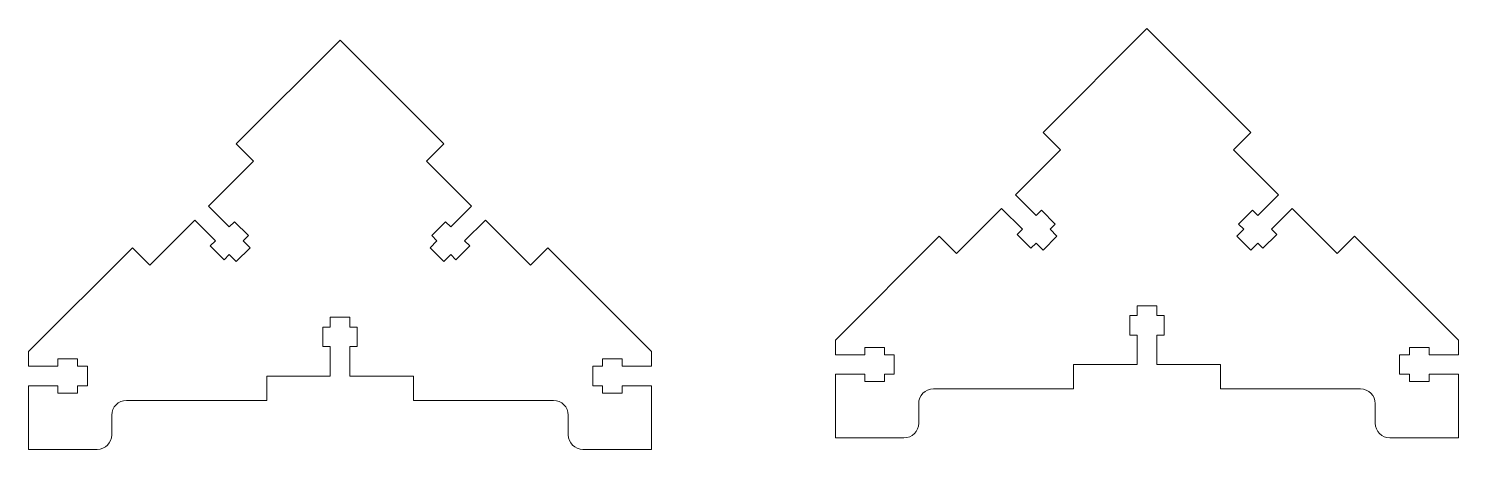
# Model space of a CAD drawing. Header units: millimetres. Extents: x 204 to 496, y 232 to 318.
import ezdxf

# ---------------------------------------------------------------- set-up
doc = ezdxf.new("R2010")
doc.units = ezdxf.units.MM

msp = doc.modelspace()

# ---------------------------------------------------------------- linework, layer by layer
at = {"color": 7, "linetype": 'Continuous', "lineweight": 15}
for p, q in [((267.52, 315.71), (246.31, 294.5)), ((288.74, 294.5), (267.52, 315.71)), ((432.39, 318.06), (411.18, 296.85)), ((453.61, 296.85), (432.39, 318.06)), ((411.18, 296.85), (414.71, 293.31)), ((450.07, 293.31), (453.61, 296.85)), ((246.31, 294.5), (249.85, 290.96)), ((285.2, 290.96), (288.74, 294.5)), ((414.71, 293.31), (405.52, 284.12)), ((459.26, 284.12), (450.07, 293.31)), ((249.85, 290.96), (240.65, 281.77)), ((294.4, 281.77), (285.2, 290.96)), ((409.76, 279.88), (405.52, 284.12)), ((459.26, 284.12), (455.02, 279.88)), ((244.9, 277.53), (240.65, 281.77)), ((294.4, 281.77), (290.15, 277.53)), ((402.69, 281.29), (393.5, 272.1)), ((402.69, 281.29), (406.94, 277.05)), ((410.83, 280.94), (409.76, 279.88)), ((413.65, 278.11), (410.83, 280.94)), ((453.96, 280.94), (451.13, 278.11)), ((455.02, 279.88), (453.96, 280.94)), ((457.85, 277.05), (462.09, 281.29)), ((471.28, 272.1), (462.09, 281.29)), ((237.83, 278.94), (228.63, 269.75)), ((237.83, 278.94), (242.07, 274.7)), ((245.96, 278.59), (244.9, 277.53)), ((248.79, 275.76), (245.96, 278.59)), ((289.09, 278.59), (286.26, 275.76)), ((290.15, 277.53), (289.09, 278.59)), ((292.98, 274.7), (297.22, 278.94)), ((306.42, 269.75), (297.22, 278.94)), ((412.59, 277.05), (413.65, 278.11)), ((451.13, 278.11), (452.19, 277.05)), ((242.07, 274.7), (241.01, 273.64)), ((247.73, 274.7), (248.79, 275.76)), ((249.14, 273.28), (247.73, 274.7)), ((287.32, 274.7), (285.91, 273.28)), ((286.26, 275.76), (287.32, 274.7)), ((294.04, 273.64), (292.98, 274.7)), ((389.97, 275.64), (368.75, 254.42)), ((393.5, 272.1), (389.97, 275.64)), ((406.94, 277.05), (405.88, 275.99)), ((405.88, 275.99), (408.7, 273.16)), ((411.18, 272.81), (414.01, 275.64)), ((414.01, 275.64), (412.59, 277.05)), ((452.19, 277.05), (450.78, 275.64)), ((450.78, 275.64), (453.61, 272.81)), ((456.08, 273.16), (458.91, 275.99)), ((458.91, 275.99), (457.85, 277.05)), ((474.82, 275.64), (471.28, 272.1)), ((496.03, 254.42), (474.82, 275.64)), ((225.1, 273.28), (203.89, 252.07)), ((228.63, 269.75), (225.1, 273.28)), ((241.01, 273.64), (243.84, 270.81)), ((243.84, 270.81), (244.9, 271.87)), ((244.9, 271.87), (246.31, 270.45)), ((246.31, 270.45), (249.14, 273.28)), ((285.91, 273.28), (288.74, 270.45)), ((288.74, 270.45), (290.15, 271.87)), ((290.15, 271.87), (291.21, 270.81)), ((291.21, 270.81), (294.04, 273.64)), ((309.95, 273.28), (306.42, 269.75)), ((331.16, 252.07), (309.95, 273.28)), ((408.7, 273.16), (409.76, 274.22)), ((409.76, 274.22), (411.18, 272.81)), ((453.61, 272.81), (455.02, 274.22)), ((455.02, 274.22), (456.08, 273.16)), ((434.39, 261.42), (430.39, 261.42)), ((430.39, 261.42), (430.39, 259.42)), ((434.39, 259.42), (434.39, 261.42)), ((269.52, 259.07), (265.52, 259.07)), ((265.52, 259.07), (265.52, 257.07)), ((269.52, 257.07), (269.52, 259.07)), ((430.39, 259.42), (428.89, 259.42)), ((428.89, 259.42), (428.89, 255.42)), ((435.89, 259.42), (434.39, 259.42)), ((435.89, 255.42), (435.89, 259.42)), ((265.52, 257.07), (264.02, 257.07)), ((264.02, 257.07), (264.02, 253.07)), ((271.02, 257.07), (269.52, 257.07)), ((271.02, 253.07), (271.02, 257.07)), ((368.75, 254.42), (368.75, 251.42)), ((428.89, 255.42), (430.39, 255.42)), ((430.39, 255.42), (430.39, 249.42)), ((434.39, 249.42), (434.39, 255.42)), ((434.39, 255.42), (435.89, 255.42)), ((496.03, 251.42), (496.03, 254.42)), ((203.89, 252.07), (203.89, 249.07)), ((264.02, 253.07), (265.52, 253.07)), ((265.52, 253.07), (265.52, 247.07)), ((269.52, 247.07), (269.52, 253.07)), ((269.52, 253.07), (271.02, 253.07)), ((331.16, 249.07), (331.16, 252.07)), ((374.75, 251.42), (368.75, 251.42)), ((378.75, 252.92), (374.75, 252.92)), ((374.75, 252.92), (374.75, 251.42)), ((378.75, 251.42), (378.75, 252.92)), ((380.75, 251.42), (378.75, 251.42)), ((380.75, 247.42), (380.75, 251.42)), ((486.03, 251.42), (484.03, 251.42)), ((484.03, 251.42), (484.03, 247.42)), ((490.03, 252.92), (486.03, 252.92)), ((486.03, 252.92), (486.03, 251.42)), ((490.03, 251.42), (490.03, 252.92)), ((496.03, 251.42), (490.03, 251.42)), ((209.89, 249.07), (203.89, 249.07)), ((213.89, 250.57), (209.89, 250.57)), ((209.89, 250.57), (209.89, 249.07)), ((213.89, 249.07), (213.89, 250.57)), ((215.89, 249.07), (213.89, 249.07)), ((215.89, 245.07), (215.89, 249.07)), ((321.16, 249.07), (319.16, 249.07)), ((319.16, 249.07), (319.16, 245.07)), ((325.16, 250.57), (321.16, 250.57)), ((321.16, 250.57), (321.16, 249.07)), ((325.16, 249.07), (325.16, 250.57)), ((331.16, 249.07), (325.16, 249.07)), ((430.39, 249.42), (417.39, 249.42)), ((417.39, 249.42), (417.39, 244.42)), ((447.39, 249.42), (434.39, 249.42)), ((447.39, 244.42), (447.39, 249.42)), ((265.52, 247.07), (252.53, 247.07)), ((252.53, 247.07), (252.53, 242.07)), ((282.52, 247.07), (269.52, 247.07)), ((282.52, 242.07), (282.52, 247.07)), ((368.75, 247.42), (374.75, 247.42)), ((368.75, 247.42), (368.75, 234.42)), ((374.75, 247.42), (374.75, 245.92)), ((374.75, 245.92), (378.75, 245.92)), ((378.75, 245.92), (378.75, 247.42)), ((378.75, 247.42), (380.75, 247.42)), ((484.03, 247.42), (486.03, 247.42)), ((486.03, 247.42), (486.03, 245.92)), ((486.03, 245.92), (490.03, 245.92)), ((490.03, 245.92), (490.03, 247.42)), ((490.03, 247.42), (496.03, 247.42)), ((496.03, 234.42), (496.03, 247.42)), ((203.89, 245.07), (209.89, 245.07)), ((203.89, 245.07), (203.89, 232.07)), ((209.89, 245.07), (209.89, 243.57)), ((209.89, 243.57), (213.89, 243.57)), ((213.89, 243.57), (213.89, 245.07)), ((213.89, 245.07), (215.89, 245.07)), ((319.16, 245.07), (321.16, 245.07)), ((321.16, 245.07), (321.16, 243.57)), ((321.16, 243.57), (325.16, 243.57)), ((325.16, 243.57), (325.16, 245.07)), ((325.16, 245.07), (331.16, 245.07)), ((331.16, 232.07), (331.16, 245.07)), ((388.75, 244.42), (417.39, 244.42)), ((447.39, 244.42), (476.03, 244.42)), ((223.89, 242.07), (252.53, 242.07)), ((282.52, 242.07), (311.16, 242.07)), ((385.75, 237.42), (385.75, 241.42)), ((479.03, 241.42), (479.03, 237.42)), ((220.89, 235.07), (220.89, 239.07)), ((314.16, 239.07), (314.16, 235.07)), ((368.75, 234.42), (382.75, 234.42)), ((482.03, 234.42), (496.03, 234.42)), ((203.89, 232.07), (217.89, 232.07)), ((317.16, 232.07), (331.16, 232.07))]:
    msp.add_line(p, q, dxfattribs=at)
for centre, start, end in [((388.75, 241.42), 90, 180), ((476.03, 241.42), 0, 90), ((223.89, 239.07), 90, 180), ((311.16, 239.07), 0, 90), ((382.75, 237.42), 270, 0), ((482.03, 237.42), 180, 270), ((217.89, 235.07), 270, 0), ((317.16, 235.07), 180, 270)]:
    msp.add_arc(centre, 3, start, end, dxfattribs=at)

doc.saveas('drawing.dxf')
